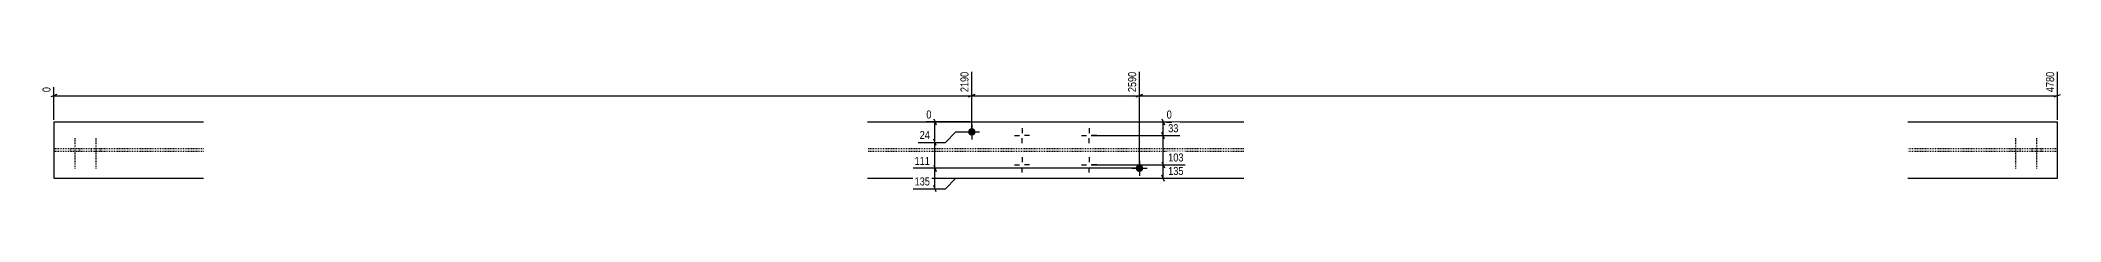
# Model space of a CAD drawing. Header units: millimetres. Extents: x 15 to 16571, y 11 to 565.
# Drawn here: x 11751 to 16571, y 15 to 306 of the extents above; entities that cross this region are included whole.
import ezdxf

# ---------------------------------------------------------------- set-up
doc = ezdxf.new("R2010")
doc.units = ezdxf.units.MM
doc.linetypes.add('DXK_LINE_DOT2', pattern=[3.9198, 1.9599, -1.9599])
doc.layers.add('MÅLSÆTNING', color=7, linetype='Continuous')
doc.layers.add('STÅL', color=7, linetype='Continuous')
doc.styles.add('Arial Narrow', font='ARIALN.TTF', dxfattribs={"height": 0.2})

msp = doc.modelspace()

# ---------------------------------------------------------------- hatches: boundary and pattern name
at = {"layer": 'STÅL', "linetype": 'Continuous'}
for points in [[(13982.2, 158.5, -1), (13964.2, 158.5, -1)], [(14382.2, 71.5, -1), (14364.2, 71.5, -1)]]:
    msp.add_hatch(color=3, dxfattribs=at).paths.add_polyline_path(points)

# ---------------------------------------------------------------- linework, layer by layer
at = {"layer": 'MÅLSÆTNING', "color": 7, "linetype": 'Continuous'}
for p, q in [((13973.2, 163.5), (13973.2, 302.3)), ((13973.2, 163.5), (13973.2, 302.3)), ((14373.2, 76.5), (14373.2, 302.3)), ((14373.2, 76.5), (14373.2, 302.3)), ((16563.2, 187.5), (16563.2, 302.3)), ((11790.7, 248), (11775.7, 242)), ((11783.2, 187.5), (11783.2, 265.7)), ((11783.2, 245), (13973.2, 245)), ((13980.7, 248), (13965.7, 242)), ((13965.7, 242), (13980.7, 248)), ((13973.2, 245), (14373.2, 245)), ((14380.7, 248), (14365.7, 242)), ((14365.7, 242), (14380.7, 248)), ((14373.2, 245), (16563.2, 245)), ((16555.7, 242), (16570.7, 248)), ((13968.2, 182.5), (13864.7, 182.5)), ((13882.4, 190), (13888.4, 175)), ((13885.4, 133.5), (13885.4, 182.5)), ((13910.4, 133.5), (13935.4, 158.5)), ((13910.4, 133.5), (13935.4, 158.5)), ((13935.4, 158.5), (13968.2, 158.5)), ((13935.4, 158.5), (13968.2, 158.5)), ((14258.2, 149.7), (14469.7, 149.7)), ((14432.6, 142.2), (14426.6, 157.2)), ((13845.2, 133.5), (13910.4, 133.5)), ((13845.2, 133.5), (13910.4, 133.5)), ((13888.4, 126), (13882.4, 141)), ((13888.4, 126), (13882.4, 141)), ((13885.4, 71.5), (13885.4, 133.5)), ((14368.2, 71.5), (13833, 71.5)), ((14368.2, 71.5), (13833, 71.5)), ((13882.4, 79), (13888.4, 64)), ((13882.4, 79), (13888.4, 64)), ((13885.4, 22.5), (13885.4, 71.5)), ((14258.2, 79.7), (14481.9, 79.7)), ((14426.6, 87.2), (14432.6, 72.2)), ((14432.6, 40), (14426.6, 55)), ((14429.6, 47.5), (14429.6, 79.7)), ((13833, 22.5), (13910.4, 22.5)), ((13888.4, 15), (13882.4, 30)), ((13910.4, 22.5), (13935.4, 47.5)), ((13935.4, 47.5), (13968.2, 47.5)), ((14378.2, 47.5), (14481.9, 47.5))]:
    msp.add_line(p, q, dxfattribs=at)
at = {"layer": 'STÅL', "color": 2, "linetype": 'Continuous'}
for p, q in [((11783.2, 182.5), (11783.2, 47.5)), ((11783.2, 182.5), (12140.5, 182.5)), ((13724.2, 182.5), (14621.8, 182.5)), ((16205.9, 182.5), (16563.2, 182.5)), ((16563.2, 47.5), (16563.2, 182.5)), ((11783.2, 47.5), (12140.5, 47.5)), ((13724.2, 47.5), (14621.8, 47.5)), ((16205.9, 47.5), (16563.2, 47.5))]:
    msp.add_line(p, q, dxfattribs=at)
at = {"layer": 'STÅL', "color": 3, "linetype": 'Continuous'}
for p, q in [((13955.2, 158.5), (13991.2, 158.5)), ((13973.2, 176.5), (13973.2, 140.5)), ((14075.2, 149.7), (14087.2, 149.7)), ((14093.2, 167.7), (14093.2, 155.7)), ((14111.2, 149.7), (14099.2, 149.7)), ((14235.2, 149.7), (14247.2, 149.7)), ((14253.2, 167.7), (14253.2, 155.7)), ((14271.2, 149.7), (14259.2, 149.7)), ((14093.2, 131.7), (14093.2, 143.7)), ((14093.2, 97.7), (14093.2, 85.7)), ((14253.2, 131.7), (14253.2, 143.7)), ((14253.2, 97.7), (14253.2, 85.7)), ((14075.2, 79.7), (14087.2, 79.7)), ((14093.2, 61.7), (14093.2, 73.7)), ((14111.2, 79.7), (14099.2, 79.7)), ((14235.2, 79.7), (14247.2, 79.7)), ((14253.2, 61.7), (14253.2, 73.7)), ((14271.2, 79.7), (14259.2, 79.7)), ((14355.2, 71.5), (14391.2, 71.5)), ((14373.2, 89.5), (14373.2, 53.5))]:
    msp.add_line(p, q, dxfattribs=at)
at = {"layer": 'STÅL', "color": 7, "linetype": 'DXK_LINE_DOT2'}
for p, q in [((12140.5, 118.3), (11783.2, 118.3)), ((12140.5, 111.7), (11783.2, 111.7)), ((14621.8, 118.3), (13724.2, 118.3)), ((14621.8, 111.7), (13724.2, 111.7)), ((16563.2, 118.3), (16205.9, 118.3)), ((16563.2, 111.7), (16205.9, 111.7))]:
    msp.add_line(p, q, dxfattribs=at)
at = {"layer": 'STÅL', "color": 3, "linetype": 'DXK_LINE_DOT2'}
for p, q in [((11822.2, 118.3), (11822.2, 111.7)), ((11833.2, 143.3), (11833.2, 70.3)), ((11844.2, 118.3), (11844.2, 111.7)), ((11872.2, 118.3), (11872.2, 111.7)), ((11883.2, 143.3), (11883.2, 70.3)), ((11894.2, 118.3), (11894.2, 111.7)), ((16452.2, 118.3), (16452.2, 111.7)), ((16463.2, 143.3), (16463.2, 70.3)), ((16474.2, 118.3), (16474.2, 111.7)), ((16502.2, 118.3), (16502.2, 111.7)), ((16513.2, 143.3), (16513.2, 70.3)), ((16524.2, 118.3), (16524.2, 111.7))]:
    msp.add_line(p, q, dxfattribs=at)

# ---------------------------------------------------------------- next in the draw order: wipeouts: each hides what was drawn before it
at = {"color": 0, "linetype": 'Continuous'}
for points in [[(13969.2, 306.2), (13941.2, 306.2), (13941.2, 249.5), (13969.2, 249.5)], [(14369.2, 306.2), (14341.2, 306.2), (14341.2, 249.5), (14369.2, 249.5)], [(16559.2, 306.2), (16531.2, 306.2), (16531.2, 249.5), (16559.2, 249.5)], [(11779.2, 269.7), (11751.2, 269.7), (11751.2, 249.5), (11779.2, 249.5)], [(13880.9, 186.5), (13880.9, 214.5), (13860.7, 214.5), (13860.7, 186.5)], [(13877.3, 75.5), (13877.3, 103.5), (13832.7, 103.5), (13832.7, 75.5)], [(14482.3, 83.7), (14482.3, 111.7), (14437.7, 111.7), (14437.7, 83.7)]]:
    msp.add_wipeout(points, dxfattribs=at).dxf.layer = 'MÅLSÆTNING'

# ---------------------------------------------------------------- next in the draw order: texts
at = {"layer": 'MÅLSÆTNING', "color": 3, "linetype": 'Continuous', "style": 'Arial Narrow'}
for s, height, p in [('2190', 19.09, (13965.2, 253.5)), ('2590', 19.09, (14365.2, 253.5)), ('4780', 19.09, (16555.2, 253.5)), ('0', 19.1, (11775.2, 253.5))]:
    msp.add_text(s, height=height, rotation=90.0002, dxfattribs=at).set_placement(p)
for s, height, p in [('0', 19.1, (13864.7, 190.5)), ('111', 19.09, (13836.7, 79.5))]:
    msp.add_text(s, height=height, dxfattribs=at).set_placement(p)

# ---------------------------------------------------------------- next in the draw order: wipeouts: each hides what was drawn before it
at = {"color": 0, "linetype": 'Continuous'}
for points in [[(13877.3, 137.5), (13877.3, 165.5), (13844.9, 165.5), (13844.9, 137.5)], [(13877.3, 26.5), (13877.3, 54.5), (13832.7, 54.5), (13832.7, 26.5)], [(14482.3, 51.5), (14482.3, 79.5), (14437.7, 79.5), (14437.7, 51.5)]]:
    msp.add_wipeout(points, dxfattribs=at).dxf.layer = 'MÅLSÆTNING'

# ---------------------------------------------------------------- next in the draw order: linework, layer by layer
at = {"layer": 'MÅLSÆTNING', "color": 7, "linetype": 'Continuous'}
for p, q in [((14429.6, 79.7), (14429.6, 149.7)), ((14258.2, 79.7), (14481.9, 79.7)), ((14426.6, 87.2), (14432.6, 72.2))]:
    msp.add_line(p, q, dxfattribs=at)

# ---------------------------------------------------------------- next in the draw order: texts
at = {"layer": 'MÅLSÆTNING', "color": 3, "linetype": 'Continuous', "style": 'Arial Narrow'}
for s, p in [('24', (13848.9, 141.5)), ('103', (14441.7, 87.7)), ('135', (13836.7, 30.5)), ('135', (14441.7, 55.5))]:
    msp.add_text(s, height=19.09, dxfattribs=at).set_placement(p)

# ---------------------------------------------------------------- next in the draw order: wipeouts: each hides what was drawn before it
at = {"color": 0, "linetype": 'Continuous'}
msp.add_wipeout([(14470.1, 153.7), (14470.1, 181.7), (14437.7, 181.7), (14437.7, 153.7)], dxfattribs=at).dxf.layer = 'MÅLSÆTNING'

# ---------------------------------------------------------------- next in the draw order: linework, layer by layer
at = {"layer": 'MÅLSÆTNING', "color": 7, "linetype": 'Continuous'}
for p, q in [((14258.2, 149.7), (14469.7, 149.7)), ((14378.2, 182.5), (14450.2, 182.5)), ((14426.6, 190), (14432.6, 175)), ((14432.6, 142.2), (14426.6, 157.2)), ((14429.6, 149.7), (14429.6, 182.5))]:
    msp.add_line(p, q, dxfattribs=at)

# ---------------------------------------------------------------- next in the draw order: texts
at = {"layer": 'MÅLSÆTNING', "color": 3, "linetype": 'Continuous', "style": 'Arial Narrow'}
msp.add_text('33', height=19.09, dxfattribs=at).set_placement((14441.7, 157.7))

# ---------------------------------------------------------------- next in the draw order: wipeouts: each hides what was drawn before it
at = {"color": 0, "linetype": 'Continuous'}
msp.add_wipeout([(14454.2, 186.5), (14454.2, 214.5), (14434.1, 214.5), (14434.1, 186.5)], dxfattribs=at).dxf.layer = 'MÅLSÆTNING'

# ---------------------------------------------------------------- next in the draw order: texts
at = {"layer": 'MÅLSÆTNING', "color": 3, "linetype": 'Continuous', "style": 'Arial Narrow'}
msp.add_text('0', height=19.1, dxfattribs=at).set_placement((14438.1, 190.5))

doc.saveas('drawing.dxf')
